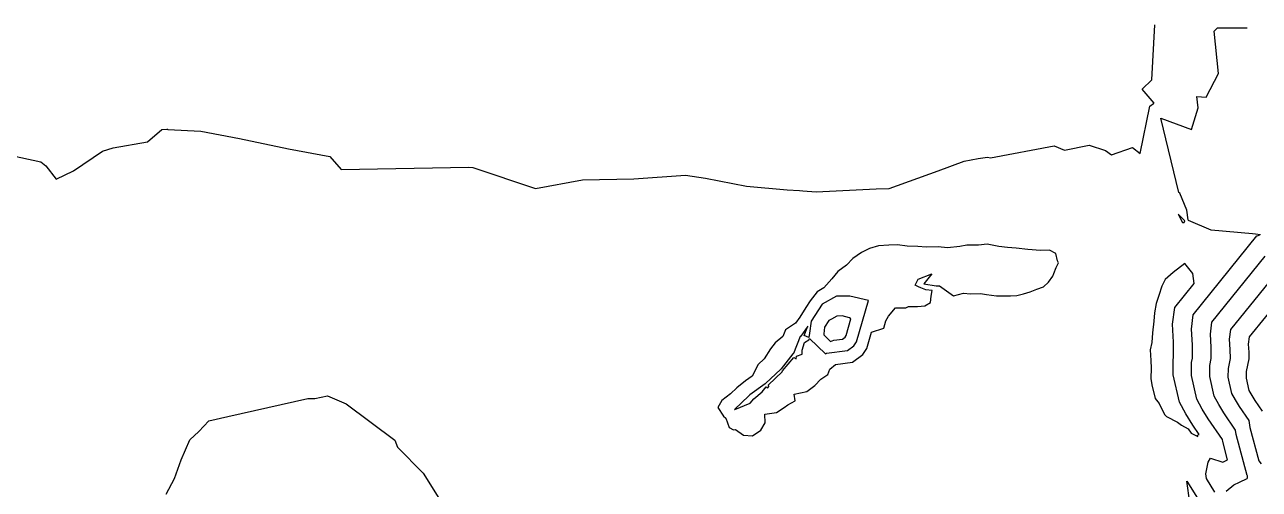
# Model space of a CAD drawing. Extents: x 7167 to 9806, y 3572 to 4349.
# Drawn here: x 7508 to 8048, y 3978 to 4181 of the extents above; entities that cross this region are included whole.
import ezdxf

# ---------------------------------------------------------------- set-up
doc = ezdxf.new("R2010")
doc.units = 0
doc.header["$MEASUREMENT"] = 0
doc.layers.add('CONTOURS', color=3, linetype='CONTINUOUS')

msp = doc.modelspace()

# ---------------------------------------------------------------- linework, layer by layer
at = {"layer": 'CONTOURS', "linetype": 'CONTINUOUS'}
for points, elevation in [([(7473.694065, 4130.045135), (7515.49965, 4121.024793), (7517.744414, 4119.241483), (7522.320518, 4113.456468), (7529.85062, 4117.158099), (7542.495376, 4125.740212), (7547.118867, 4127.076422), (7562.178283, 4129.724196), (7568.435483, 4135.221641), (7570.55765, 4135.274744), (7570.845795, 4135.248667), (7571.089309, 4135.201287), (7585.472304, 4134.358781), (7602.304904, 4131.221626), (7623.837731, 4126.741635), (7641.85811, 4123.327295), (7646.869931, 4117.740421), (7702.607198, 4118.740416), (7704.326595, 4118.521596), (7731.695641, 4109.360464), (7752.311408, 4113.156679), (7774.639118, 4113.582915), (7797.345446, 4115.150559), (7806.032307, 4113.893291), (7823.924008, 4110.448615), (7841.678502, 4108.718089), (7847.155843, 4108.449301), (7848.514536, 4108.311245), (7854.407834, 4107.890006), (7880.56288, 4109.18731), (7886.311818, 4109.415479), (7907.7541, 4117.105285), (7919.083418, 4121.318357), (7925.163813, 4122.538788), (7929.252815, 4123.026132), (7930.600881, 4122.824944), (7958.389232, 4127.993042), (7962.866391, 4126.16387), (7973.647977, 4128.272286), (7980.857488, 4126.035067), (7983.490024, 4124.120832), (7992.664023, 4127.347136), (7995.941199, 4124.618484), (8000.141978, 4145.374613), (8001.861193, 4146.529322), (8002.146407, 4146.652142), (7996.847457, 4152.783329), (8001.1236, 4156.928755), (8002.419155, 4180.961093)], 1998.0275), ([(8048.599451, 4089.169809), (8046.42862, 4089.467171), (8046.323353, 4089.36029), (8045.020771, 4089.525607), (8027.011275, 4091.090374), (8017.055923, 4095.394181), (8016.924258, 4095.656227), (8016.385114, 4099.896153), (8013.248621, 4107.38913), (8012.91923, 4107.664065), (8004.995076, 4140.107567), (8018.45257, 4135.154037), (8021.273691, 4144.607718), (8020.752024, 4149.577921), (8024.848135, 4149.326083), (8030.268518, 4159.696312), (8028.255844, 4178.182341), (8029.798053, 4179.600383), (8042.675276, 4179.554712)], 1998.0275), ([(8028.588599, 3976.720731), (8024.906345, 3982.615308), (8024.710079, 3984.630383), (8025.717358, 3989.770136), (8026.678456, 3991.460516), (8032.119749, 3989.778927), (8034.181317, 3990.761145), (8032.035837, 3998.802764), (8031.91378, 3999.625098), (8025.713331, 4008.683877), (8023.079062, 4012.927506), (8020.729657, 4017.232647), (8018.402059, 4027.610179), (8018.428249, 4033.370823), (8018.812942, 4035.245888), (8018.809047, 4041.095966), (8018.377243, 4047.86389), (8019.208746, 4054.174492), (8047.029578, 4088.608448), (8047.069814, 4088.650583), (8048.259005, 4089.056209)], 1998.0275), ([(8033.600743, 3977.014949), (8036.954808, 3979.926609), (8039.38427, 3980.992297), (8042.724545, 3982.686549), (8042.928655, 3982.912333), (8042.91858, 3983.435649), (8042.950792, 3983.533445), (8042.839964, 3983.794262), (8042.774438, 3983.879368), (8037.981259, 4001.845012), (8037.693382, 4003.784519), (8032.498375, 4011.37436), (8030.291269, 4014.929858), (8028.322835, 4018.536893), (8026.372672, 4027.231643), (8026.394615, 4032.058162), (8027.024262, 4035.127185), (8027.021005, 4040.020321), (8026.659835, 4045.681164), (8027.355322, 4050.959493), (8050.625289, 4079.760825)], 1994.746667), ([(8054.221, 4070.913202), (8035.501898, 4047.744494), (8034.942426, 4043.498438), (8035.232963, 4038.944676), (8035.235583, 4035.008481), (8034.360981, 4030.745501), (8034.343284, 4026.853107), (8035.916013, 4019.841139), (8037.503476, 4016.93221), (8039.283419, 4014.064843), (8043.472984, 4007.94394), (8043.92668, 4004.88726), (8047.801085, 3990.36534), (8048.807329, 3989.058413)], 1991.465833), ([(8057.816711, 4062.065579), (8043.648475, 4044.529494), (8043.225017, 4041.315712), (8043.444921, 4037.86903), (8043.446904, 4034.889778), (8042.327346, 4029.43284), (8042.313897, 4026.474571), (8043.509191, 4021.145385), (8044.715683, 4018.934562), (8046.068463, 4016.755326), (8049.252586, 4012.103362)], 1988.185), ([(7570.319511, 3975.763677), (7573.922757, 3982.674276), (7576.950003, 3990.822377), (7580.716348, 3999.56918), (7584.54661, 4003.208707), (7589.002428, 4007.774228), (7597.346322, 4009.698217), (7632.265171, 4017.621373), (7635.298178, 4017.629941), (7640.884793, 4018.731344), (7648.926259, 4015.204469), (7670.278657, 3999.311858), (7671.48552, 3996.312715), (7682.659639, 3984.936781), (7690.977668, 3971.728119)], 2001.308333), ([(8019.024357, 3962.797836), (8016.326216, 3981.523627), (8026.142368, 3965.809863)], 2001.308333)]:
    msp.add_lwpolyline(points, dxfattribs=dict(at, elevation=elevation))
for points, elevation in [([(8014.41461, 4094.57281), (8015.078685, 4094.521876), (8015.277111, 4094.53798), (8015.428659, 4095.238462), (8012.597795, 4098.19117), (8014.41461, 4094.57281)], 1998.0275), ([(7813.930209, 4009.796623), (7814.911932, 4008.948962), (7816.432249, 4004.864257), (7818.312484, 4003.94665), (7819.095765, 4004.028906), (7822.558111, 4001.538778), (7826.580681, 4001.27986), (7830.176054, 4003.722439), (7832.135752, 4006.966884), (7831.89435, 4010.796436), (7837.086626, 4011.471747), (7840.441024, 4013.608831), (7842.027545, 4014.84735), (7845.24192, 4016.520772), (7844.769336, 4019.458146), (7850.33467, 4020.58704), (7853.757455, 4023.337708), (7856.465335, 4025.978481), (7859.49955, 4028.133973), (7860.337112, 4030.373384), (7862.901707, 4032.497152), (7870.204931, 4033.438744), (7874.805536, 4036.889448), (7876.515924, 4039.493804), (7878.564327, 4046.60881), (7884.022887, 4048.356429), (7884.890913, 4051.513851), (7886.015617, 4053.59194), (7889.049308, 4057.166747), (7893.547245, 4057.184421), (7894.729226, 4057.762839), (7898.739174, 4057.739001), (7901.928666, 4058.114693), (7904.288168, 4059.572034), (7904.690992, 4062.315036), (7905.124125, 4064.776934), (7902.262405, 4065.096806), (7900.123507, 4065.893933), (7899.044987, 4066.368423), (7897.67021, 4067.133642), (7898.984544, 4069.698432), (7904.872912, 4072.121907), (7901.427481, 4067.735422), (7906.827426, 4066.780707), (7908.349189, 4066.869048), (7914.353417, 4062.495712), (7918.733153, 4063.572094), (7921.781286, 4063.359359), (7926.264559, 4063.48986), (7928.83191, 4063.080302), (7933.190029, 4062.477323), (7935.352084, 4062.481652), (7939.331605, 4062.417646), (7942.011315, 4062.631572), (7945.044953, 4063.266432), (7947.961763, 4064.252559), (7950.88873, 4065.381085), (7953.701593, 4066.449539), (7955.963927, 4068.498241), (7957.799919, 4071.110942), (7958.225647, 4072.284079), (7959.280064, 4074.862443), (7960.324766, 4076.937271), (7959.909059, 4077.733018), (7959.100086, 4080.888368), (7956.328404, 4082.454201), (7952.409044, 4082.312493), (7946.812731, 4082.773748), (7941.783339, 4083.329557), (7938.061732, 4083.622368), (7934.263527, 4084.071116), (7929.066934, 4085.05156), (7925.328607, 4084.634805), (7920.18252, 4084.539751), (7917.09926, 4083.955479), (7911.719614, 4083.48974), (7907.689839, 4083.904042), (7902.449086, 4083.740876), (7898.87935, 4084.083174), (7894.15433, 4084.16041), (7889.972598, 4084.729892), (7886.084078, 4084.662099), (7881.574039, 4084.282277), (7877.656053, 4083.096111), (7874.262326, 4081.427305), (7870.410064, 4078.834424), (7867.674942, 4075.91353), (7863.780215, 4073.050899), (7861.209604, 4069.89545), (7857.698546, 4065.97779), (7854.823248, 4064.231597), (7851.705418, 4060.248548), (7849.815311, 4057.316563), (7847.186042, 4053.161783), (7845.340406, 4050.495136), (7841.003243, 4047.62919), (7839.832056, 4044.65966), (7836.499402, 4041.966319), (7834.368961, 4039.317941), (7831.659178, 4034.853302), (7829.057012, 4032.463227), (7826.385173, 4027.297565), (7823.511077, 4025.253665), (7819.668531, 4022.223696), (7817.006338, 4019.682342), (7813.164184, 4016.649237), (7811.407611, 4013.615885), (7813.930209, 4009.796623)], 2001.308333), ([(8000.694887, 4034.191563), (8000.819685, 4030.894101), (8000.624701, 4026.26315), (8001.098787, 4023.497435), (8002.518105, 4017.650404), (8004.263872, 4015.384736), (8006.603134, 4010.567982), (8007.445454, 4009.708098), (8012.299289, 4007.213251), (8014.083612, 4005.911091), (8016.892012, 4004.370626), (8018.312445, 4002.45984), (8021.10907, 4000.924313), (8020.987733, 4001.610536), (8021.726133, 4001.905776), (8018.928288, 4005.993394), (8015.866855, 4010.925155), (8013.136479, 4015.928401), (8010.431446, 4027.988716), (8010.461883, 4034.683484), (8010.601621, 4035.364592), (8010.597089, 4042.171611), (8010.094652, 4050.046616), (8011.06217, 4057.389491), (8019.548009, 4067.892447), (8018.974819, 4072.180441), (8015.546747, 4076.590072), (8010.437984, 4072.677569), (8006.840094, 4069.661973), (8005.476494, 4066.669262), (8004.099869, 4062.624563), (8002.934212, 4059.144048), (8002.226786, 4054.998983), (8001.914474, 4051.411134), (8001.392267, 4046.289169), (8001.081428, 4042.079297), (8000.4052, 4038.885079), (8000.694887, 4034.191563)], 2001.308333), ([(7818.683335, 4012.812286), (7818.714041, 4012.785774), (7818.7989, 4012.780878), (7825.576943, 4015.489254), (7827.147198, 4017.384502), (7830.748024, 4020.430188), (7832.485064, 4022.757403), (7833.285089, 4022.2492), (7833.711612, 4022.849399), (7833.507854, 4023.532179), (7839.525855, 4029.264147), (7839.693412, 4029.642607), (7844.641396, 4035.550047), (7845.62374, 4034.874504), (7845.837464, 4036.055311), (7848.233566, 4036.894438), (7848.247665, 4038.730826), (7849.309239, 4042.035786), (7851.152622, 4043.257731), (7851.42583, 4043.77316), (7858.421791, 4037.143765), (7858.950589, 4037.334698), (7868.016174, 4038.503507), (7870.899381, 4040.666069), (7871.971284, 4042.298224), (7877.184695, 4060.406698), (7877.18412, 4060.407181), (7869.083964, 4062.347714), (7863.220606, 4062.256049), (7856.973308, 4058.753553), (7856.954688, 4058.743629), (7852.201339, 4051.3431), (7851.502662, 4046.104259), (7851.137934, 4044.277029), (7849.145343, 4045.088289), (7850.670888, 4049.195739), (7847.634907, 4044.809235), (7847.367558, 4044.632573), (7844.455912, 4037.25013), (7844.21167, 4037.052742), (7839.036255, 4030.619117), (7838.862087, 4030.332158), (7832.321677, 4024.324824), (7832.128151, 4023.950665), (7825.336301, 4019.120672), (7824.954333, 4018.819478), (7818.692561, 4012.841934), (7818.681038, 4012.832838), (7818.67577, 4012.823741), (7818.683335, 4012.812286)], 2004.589167), ([(7857.683207, 4045.836155), (7857.692364, 4045.370673), (7860.66391, 4042.554826), (7862.161798, 4043.095669), (7865.827417, 4043.568271), (7866.993225, 4044.442691), (7867.426644, 4045.102643), (7869.534657, 4052.424704), (7868.988525, 4052.88373), (7865.792872, 4053.649304), (7863.479675, 4053.61314), (7861.015007, 4052.231345), (7859.944408, 4051.660712), (7858.071011, 4048.744005), (7857.683207, 4045.836155)], 2007.87)]:
    msp.add_lwpolyline(points, close=True, dxfattribs=dict(at, elevation=elevation))

doc.saveas('drawing.dxf')
